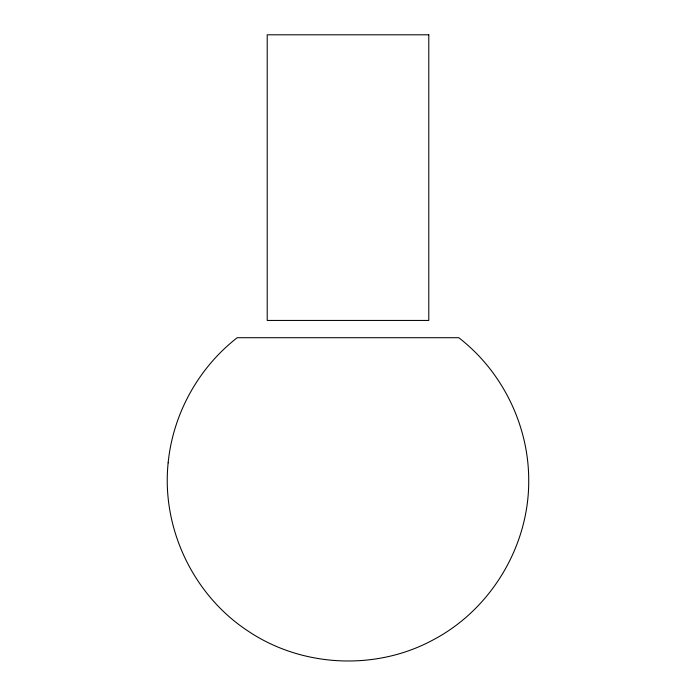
<?xml version="1.0" encoding="UTF-8"?>
<svg xmlns="http://www.w3.org/2000/svg" width="696" height="696" viewBox="0 0 696 696"><rect width="100%" height="100%" fill="white"/><g stroke="black" fill="none" stroke-linecap="round" stroke-linejoin="round"><path stroke-width="1.04" d="M168.154 462.788C161.324 527.82 192.992 594.767 247.602 630.75C301.742 667.429 375.709 671.066 433.19 639.859C491.063 609.409 529.134 545.89 528.716 480.501C528.838 425.456 502.329 371.333 458.751 337.708L237.249 337.708C198.464 367.766 172.956 413.955 168.154 462.788L168.154 462.849M428.788 34.8L267.212 34.8L267.212 320.438L428.788 320.438L428.788 34.8"/></g></svg>
